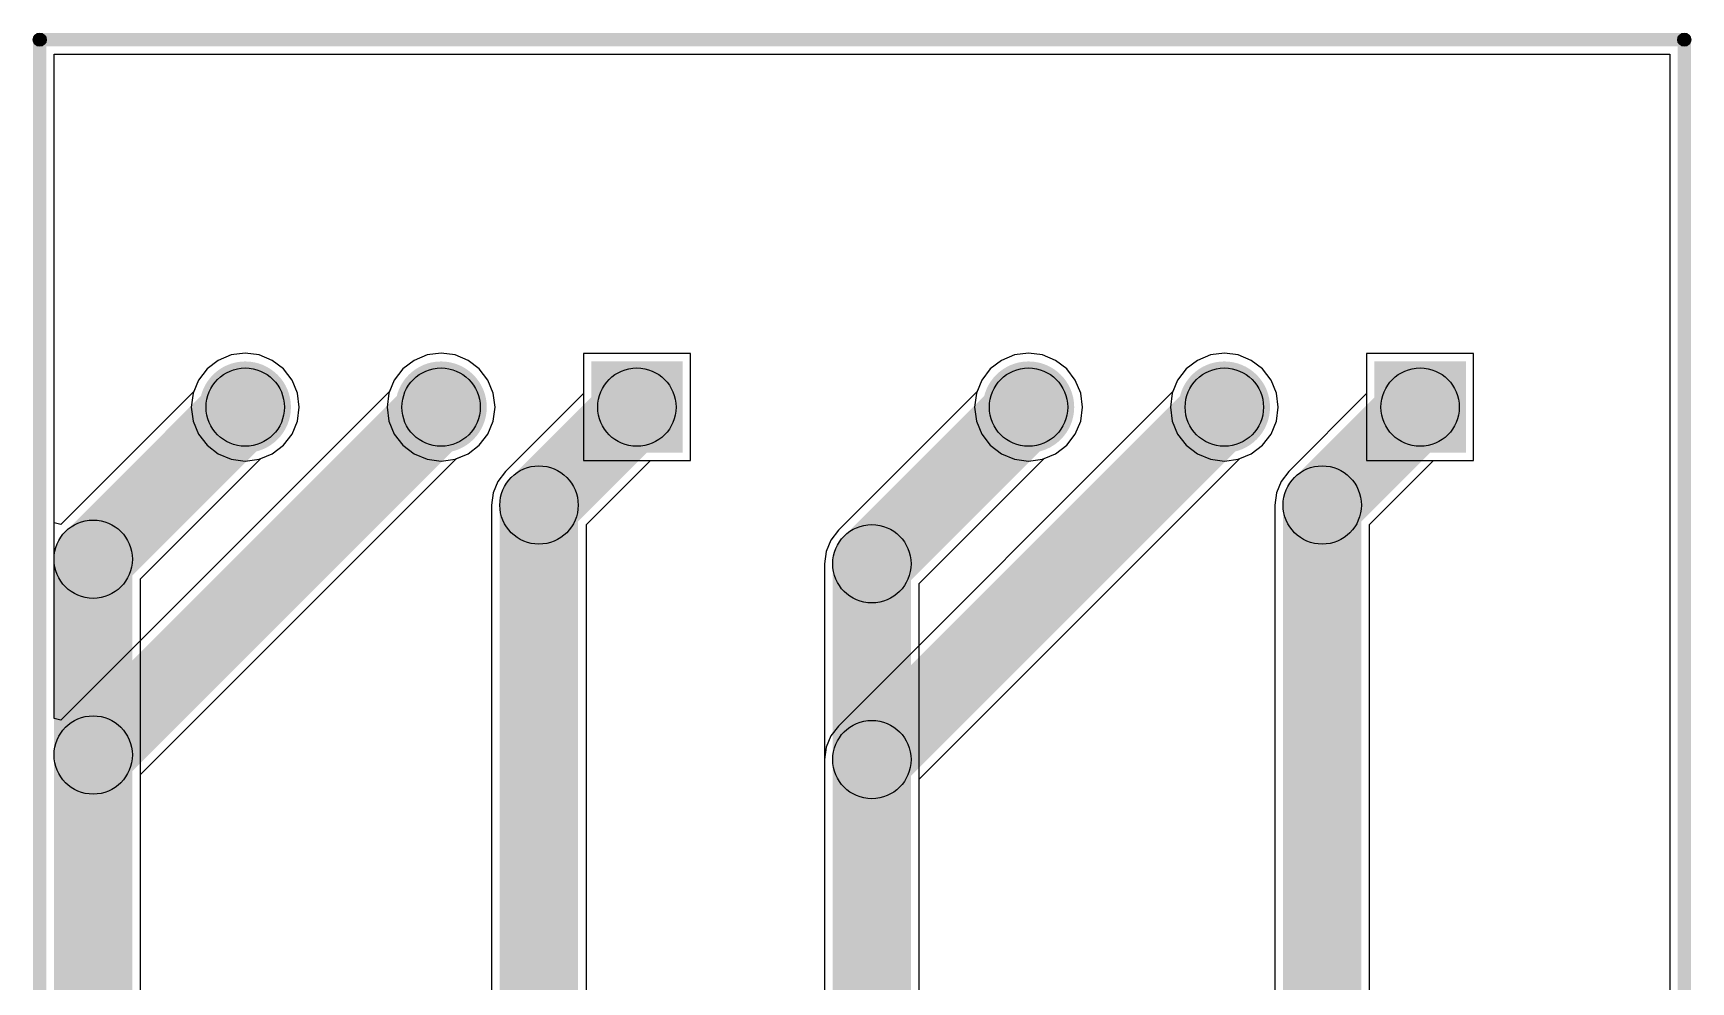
# Model space of a CAD drawing. Header units: millimetres. Extents: x -4.1 to 28.1, y -16.1 to 77.1.
# Drawn here: x -4.13 to 28.13, y 58.67 to 77.13 of the extents above; entities that cross this region are included whole.
import ezdxf

# ---------------------------------------------------------------- set-up
doc = ezdxf.new("R2010")
doc.units = ezdxf.units.MM
for name, color, linetype in [('BottomLayer', 5, 'Continuous'), ('KeepOutLayer', 6, 'Continuous'), ('PadHoleLayer', 156, 'Continuous'), ('TopLayer', 1, 'Continuous')]:
    doc.layers.add(name, color=color, linetype=linetype)

# ---------------------------------------------------------------- blocks, each defined once
blk = doc.blocks.new('T______________KF2EDGRT_3_81_2_3P__3')
at = {"layer": 'BottomLayer'}
h = blk.add_hatch(color=5, dxfattribs=at)
edge = h.paths.add_edge_path()
edge.add_arc((-3.81, 12.7), 0.889, 0, 360)
h = blk.add_hatch(color=5, dxfattribs=at)
edge = h.paths.add_edge_path()
edge.add_arc((0, 12.7), 0.889, 0, 360)
h = blk.add_hatch(color=5, dxfattribs=at)
edge = h.paths.add_edge_path()
edge.add_arc((3.81, 12.7), 0.889, 0, 360)
blk.add_hatch(color=5, dxfattribs=at).paths.add_polyline_path([(-4.699, 0.889), (-2.921, 0.889), (-2.921, -0.889), (-4.699, -0.889)])
h = blk.add_hatch(color=5, dxfattribs=at)
edge = h.paths.add_edge_path()
edge.add_arc((0, 0), 0.889, 0, 360)
h = blk.add_hatch(color=5, dxfattribs=at)
edge = h.paths.add_edge_path()
edge.add_arc((3.81, 0), 0.889, 0, 360)
at = {"layer": 'PadHoleLayer'}
h = blk.add_hatch(color=156, dxfattribs=at)
edge = h.paths.add_edge_path()
edge.add_arc((-3.81, 12.7), 0.635, 0, 360)
h = blk.add_hatch(color=156, dxfattribs=at)
edge = h.paths.add_edge_path()
edge.add_arc((0, 12.7), 0.635, 0, 360)
h = blk.add_hatch(color=156, dxfattribs=at)
edge = h.paths.add_edge_path()
edge.add_arc((3.81, 12.7), 0.635, 0, 360)
h = blk.add_hatch(color=156, dxfattribs=at)
edge = h.paths.add_edge_path()
edge.add_arc((-3.81, 0), 0.635, 0, 360)
h = blk.add_hatch(color=156, dxfattribs=at)
edge = h.paths.add_edge_path()
edge.add_arc((0, 0), 0.635, 0, 360)
h = blk.add_hatch(color=156, dxfattribs=at)
edge = h.paths.add_edge_path()
edge.add_arc((3.81, 0), 0.635, 0, 360)
at = {"layer": 'TopLayer'}
h = blk.add_hatch(color=1, dxfattribs=at)
edge = h.paths.add_edge_path()
edge.add_arc((-3.81, 12.7), 0.889, 0, 360)
h = blk.add_hatch(color=1, dxfattribs=at)
edge = h.paths.add_edge_path()
edge.add_arc((0, 12.7), 0.889, 0, 360)
h = blk.add_hatch(color=1, dxfattribs=at)
edge = h.paths.add_edge_path()
edge.add_arc((3.81, 12.7), 0.889, 0, 360)
blk.add_hatch(color=1, dxfattribs=at).paths.add_polyline_path([(-4.699, 0.889), (-2.921, 0.889), (-2.921, -0.889), (-4.699, -0.889)])
h = blk.add_hatch(color=1, dxfattribs=at)
edge = h.paths.add_edge_path()
edge.add_arc((0, 0), 0.889, 0, 360)
h = blk.add_hatch(color=1, dxfattribs=at)
edge = h.paths.add_edge_path()
edge.add_arc((3.81, 0), 0.889, 0, 360)
blk = doc.blocks.new('T______________KF2EDGRT_3_81_2_3P__4')
at = {"layer": 'BottomLayer'}
h = blk.add_hatch(color=5, dxfattribs=at)
edge = h.paths.add_edge_path()
edge.add_arc((-3.81, 12.7), 0.889, 0, 360)
h = blk.add_hatch(color=5, dxfattribs=at)
edge = h.paths.add_edge_path()
edge.add_arc((0, 12.7), 0.889, 0, 360)
h = blk.add_hatch(color=5, dxfattribs=at)
edge = h.paths.add_edge_path()
edge.add_arc((3.81, 12.7), 0.889, 0, 360)
blk.add_hatch(color=5, dxfattribs=at).paths.add_polyline_path([(-4.699, 0.889), (-2.921, 0.889), (-2.921, -0.889), (-4.699, -0.889)])
h = blk.add_hatch(color=5, dxfattribs=at)
edge = h.paths.add_edge_path()
edge.add_arc((0, 0), 0.889, 0, 360)
h = blk.add_hatch(color=5, dxfattribs=at)
edge = h.paths.add_edge_path()
edge.add_arc((3.81, 0), 0.889, 0, 360)
at = {"layer": 'PadHoleLayer'}
h = blk.add_hatch(color=156, dxfattribs=at)
edge = h.paths.add_edge_path()
edge.add_arc((-3.81, 12.7), 0.635, 0, 360)
h = blk.add_hatch(color=156, dxfattribs=at)
edge = h.paths.add_edge_path()
edge.add_arc((0, 12.7), 0.635, 0, 360)
h = blk.add_hatch(color=156, dxfattribs=at)
edge = h.paths.add_edge_path()
edge.add_arc((3.81, 12.7), 0.635, 0, 360)
h = blk.add_hatch(color=156, dxfattribs=at)
edge = h.paths.add_edge_path()
edge.add_arc((-3.81, 0), 0.635, 0, 360)
h = blk.add_hatch(color=156, dxfattribs=at)
edge = h.paths.add_edge_path()
edge.add_arc((0, 0), 0.635, 0, 360)
h = blk.add_hatch(color=156, dxfattribs=at)
edge = h.paths.add_edge_path()
edge.add_arc((3.81, 0), 0.635, 0, 360)
at = {"layer": 'TopLayer'}
h = blk.add_hatch(color=1, dxfattribs=at)
edge = h.paths.add_edge_path()
edge.add_arc((-3.81, 12.7), 0.889, 0, 360)
h = blk.add_hatch(color=1, dxfattribs=at)
edge = h.paths.add_edge_path()
edge.add_arc((0, 12.7), 0.889, 0, 360)
h = blk.add_hatch(color=1, dxfattribs=at)
edge = h.paths.add_edge_path()
edge.add_arc((3.81, 12.7), 0.889, 0, 360)
blk.add_hatch(color=1, dxfattribs=at).paths.add_polyline_path([(-4.699, 0.889), (-2.921, 0.889), (-2.921, -0.889), (-4.699, -0.889)])
h = blk.add_hatch(color=1, dxfattribs=at)
edge = h.paths.add_edge_path()
edge.add_arc((0, 0), 0.889, 0, 360)
h = blk.add_hatch(color=1, dxfattribs=at)
edge = h.paths.add_edge_path()
edge.add_arc((3.81, 0), 0.889, 0, 360)

msp = doc.modelspace()

# ---------------------------------------------------------------- hatches: boundary and pattern name
at = {"layer": 'BottomLayer'}
for points in [[(-2.42, 62.543), (-3.497, 63.62), (3.271, 70.389), (4.349, 69.311)], [(6.254, 67.406), (5.176, 68.484), (7.081, 70.389), (8.159, 69.311)], [(12.731, 62.453), (11.653, 63.531), (18.511, 70.389), (19.589, 69.311)], [(21.494, 67.406), (20.416, 68.484), (22.321, 70.389), (23.399, 69.311)], [(6.477, 50.085), (4.953, 50.085), (4.953, 67.945), (6.477, 67.945)], [(21.717, 50.085), (20.193, 50.085), (20.193, 67.945), (21.717, 67.945)], [(-2.197, 41.059), (-3.721, 41.059), (-3.721, 63.081), (-2.197, 63.081)], [(12.954, 40.894), (11.43, 40.894), (11.43, 62.992), (12.954, 62.992)]]:
    msp.add_hatch(color=5, dxfattribs=at).paths.add_polyline_path(points)
h = msp.add_hatch(color=5, dxfattribs=at)
edge = h.paths.add_edge_path()
edge.add_arc((3.81, 69.85), 0.762, 0, 360)
h = msp.add_hatch(color=5, dxfattribs=at)
edge = h.paths.add_edge_path()
edge.add_arc((7.62, 69.85), 0.762, 0, 360)
h = msp.add_hatch(color=5, dxfattribs=at)
edge = h.paths.add_edge_path()
edge.add_arc((19.05, 69.85), 0.762, 0, 360)
h = msp.add_hatch(color=5, dxfattribs=at)
edge = h.paths.add_edge_path()
edge.add_arc((22.86, 69.85), 0.762, 0, 360)
h = msp.add_hatch(color=5, dxfattribs=at)
edge = h.paths.add_edge_path()
edge.add_arc((5.715, 67.945), 0.762, 0, 360)
h = msp.add_hatch(color=5, dxfattribs=at)
edge = h.paths.add_edge_path()
edge.add_arc((5.715, 67.945), 0.762, 0, 360)
h = msp.add_hatch(color=5, dxfattribs=at)
edge = h.paths.add_edge_path()
edge.add_arc((20.955, 67.945), 0.762, 0, 360)
h = msp.add_hatch(color=5, dxfattribs=at)
edge = h.paths.add_edge_path()
edge.add_arc((20.955, 67.945), 0.762, 0, 360)
h = msp.add_hatch(color=5, dxfattribs=at)
edge = h.paths.add_edge_path()
edge.add_arc((-2.959, 63.081), 0.762, 0, 360)
h = msp.add_hatch(color=5, dxfattribs=at)
edge = h.paths.add_edge_path()
edge.add_arc((-2.959, 63.081), 0.762, 0, 360)
h = msp.add_hatch(color=5, dxfattribs=at)
edge = h.paths.add_edge_path()
edge.add_arc((12.192, 62.992), 0.762, 0, 360)
h = msp.add_hatch(color=5, dxfattribs=at)
edge = h.paths.add_edge_path()
edge.add_arc((12.192, 62.992), 0.762, 0, 360)
at = {"layer": 'KeepOutLayer'}
h = msp.add_hatch(color=6, dxfattribs=at)
edge = h.paths.add_edge_path()
edge.add_arc((-4, 77), 0.127, 0, 360)
h = msp.add_hatch(color=6, dxfattribs=at)
edge = h.paths.add_edge_path()
edge.add_arc((-4, 77), 0.127, 0, 360)
for points in [[(-4, 76.873), (-4, 77.127), (28, 77.127), (28, 76.873)], [(-3.873, -16), (-4.127, -16), (-4.127, 77), (-3.873, 77)], [(28.127, 44), (27.873, 44), (27.873, 77), (28.127, 77)]]:
    msp.add_hatch(color=6, dxfattribs=at).paths.add_polyline_path(points)
h = msp.add_hatch(color=6, dxfattribs=at)
edge = h.paths.add_edge_path()
edge.add_arc((28, 77), 0.127, 0, 360)
h = msp.add_hatch(color=6, dxfattribs=at)
edge = h.paths.add_edge_path()
edge.add_arc((28, 77), 0.127, 0, 360)
at = {"layer": 'TopLayer'}
for points in [[(-2.42, 66.353), (-3.497, 67.43), (-0.539, 70.389), (0.539, 69.311)], [(12.731, 66.263), (11.653, 67.341), (14.701, 70.389), (15.779, 69.311)], [(-2.197, 36.059), (-3.721, 36.059), (-3.721, 66.891), (-2.197, 66.891)], [(12.954, 36.148), (11.43, 36.148), (11.43, 66.802), (12.954, 66.802)]]:
    msp.add_hatch(color=1, dxfattribs=at).paths.add_polyline_path(points)
h = msp.add_hatch(color=1, dxfattribs=at)
edge = h.paths.add_edge_path()
edge.add_arc((0, 69.85), 0.762, 0, 360)
h = msp.add_hatch(color=1, dxfattribs=at)
edge = h.paths.add_edge_path()
edge.add_arc((15.24, 69.85), 0.762, 0, 360)
h = msp.add_hatch(color=1, dxfattribs=at)
edge = h.paths.add_edge_path()
edge.add_arc((-2.959, 66.891), 0.762, 0, 360)
h = msp.add_hatch(color=1, dxfattribs=at)
edge = h.paths.add_edge_path()
edge.add_arc((-2.959, 66.891), 0.762, 0, 360)
h = msp.add_hatch(color=1, dxfattribs=at)
edge = h.paths.add_edge_path()
edge.add_arc((12.192, 66.802), 0.762, 0, 360)
h = msp.add_hatch(color=1, dxfattribs=at)
edge = h.paths.add_edge_path()
edge.add_arc((12.192, 66.802), 0.762, 0, 360)

# ---------------------------------------------------------------- linework, layer by layer
at = {"layer": 'BottomLayer'}
for p, q in [((-3.715, 63.788), (-3.715, 76.715)), ((-3.715, 76.715), (27.715, 76.715)), ((27.715, 76.715), (27.715, 44)), ((-0.525, 70.76), (-0.743, 70.593)), ((-0.272, 70.865), (-0.525, 70.76)), ((0, 70.9), (-0.272, 70.865)), ((0.272, 70.865), (0, 70.9)), ((0.525, 70.76), (0.272, 70.865)), ((0.743, 70.593), (0.525, 70.76)), ((3.285, 70.76), (3.067, 70.593)), ((3.538, 70.865), (3.285, 70.76)), ((3.81, 70.9), (3.538, 70.865)), ((4.082, 70.865), (3.81, 70.9)), ((4.335, 70.76), (4.082, 70.865)), ((4.553, 70.593), (4.335, 70.76)), ((8.661, 70.891), (6.579, 70.891)), ((6.579, 70.891), (6.579, 70.113)), ((8.661, 68.809), (8.661, 70.891)), ((14.715, 70.76), (14.497, 70.593)), ((14.968, 70.865), (14.715, 70.76)), ((15.24, 70.9), (14.968, 70.865)), ((15.512, 70.865), (15.24, 70.9)), ((15.765, 70.76), (15.512, 70.865)), ((15.983, 70.593), (15.765, 70.76)), ((18.525, 70.76), (18.307, 70.593)), ((18.778, 70.865), (18.525, 70.76)), ((19.05, 70.9), (18.778, 70.865)), ((19.322, 70.865), (19.05, 70.9)), ((19.575, 70.76), (19.322, 70.865)), ((19.793, 70.593), (19.575, 70.76)), ((23.901, 70.891), (21.819, 70.891)), ((21.819, 70.891), (21.819, 70.113)), ((23.901, 68.809), (23.901, 70.891)), ((-0.91, 70.375), (-1.015, 70.122)), ((-0.743, 70.593), (-0.91, 70.375)), ((0.91, 70.375), (0.743, 70.593)), ((1.015, 70.122), (0.91, 70.375)), ((2.9, 70.375), (2.808, 70.152)), ((3.067, 70.593), (2.9, 70.375)), ((4.72, 70.375), (4.553, 70.593)), ((4.825, 70.122), (4.72, 70.375)), ((14.33, 70.375), (14.225, 70.122)), ((14.497, 70.593), (14.33, 70.375)), ((16.15, 70.375), (15.983, 70.593)), ((16.255, 70.122), (16.15, 70.375)), ((18.14, 70.375), (18.048, 70.152)), ((18.307, 70.593), (18.14, 70.375)), ((19.96, 70.375), (19.793, 70.593)), ((20.065, 70.122), (19.96, 70.375)), ((2.808, 70.152), (-3.588, 63.756)), ((-1.015, 70.122), (-1.05, 69.85)), ((1.05, 69.85), (1.015, 70.122)), ((4.86, 69.85), (4.825, 70.122)), ((6.579, 70.113), (5.063, 68.597)), ((18.048, 70.152), (11.54, 63.644)), ((14.225, 70.122), (14.19, 69.85)), ((16.29, 69.85), (16.255, 70.122)), ((20.1, 69.85), (20.065, 70.122)), ((21.819, 70.113), (20.303, 68.597)), ((-1.05, 69.85), (-1.015, 69.578)), ((1.015, 69.578), (1.05, 69.85)), ((4.825, 69.578), (4.86, 69.85)), ((14.19, 69.85), (14.225, 69.578)), ((16.255, 69.578), (16.29, 69.85)), ((20.065, 69.578), (20.1, 69.85)), ((-1.015, 69.578), (-0.91, 69.325)), ((0.91, 69.325), (1.015, 69.578)), ((4.72, 69.325), (4.825, 69.578)), ((14.225, 69.578), (14.33, 69.325)), ((16.15, 69.325), (16.255, 69.578)), ((19.96, 69.325), (20.065, 69.578)), ((-0.91, 69.325), (-0.743, 69.107)), ((-0.743, 69.107), (-0.525, 68.94)), ((0.525, 68.94), (0.743, 69.107)), ((0.743, 69.107), (0.91, 69.325)), ((4.335, 68.94), (4.553, 69.107)), ((4.553, 69.107), (4.72, 69.325)), ((14.33, 69.325), (14.497, 69.107)), ((14.497, 69.107), (14.715, 68.94)), ((15.765, 68.94), (15.983, 69.107)), ((15.983, 69.107), (16.15, 69.325)), ((19.575, 68.94), (19.793, 69.107)), ((19.793, 69.107), (19.96, 69.325)), ((-2.036, 62.699), (4.112, 68.848)), ((-0.525, 68.94), (-0.272, 68.835)), ((-0.272, 68.835), (0, 68.8)), ((0, 68.8), (0.272, 68.835)), ((0.272, 68.835), (0.525, 68.94)), ((4.112, 68.848), (4.335, 68.94)), ((6.637, 67.563), (7.883, 68.809)), ((7.883, 68.809), (8.661, 68.809)), ((13.114, 62.61), (19.352, 68.848)), ((14.715, 68.94), (14.968, 68.835)), ((14.968, 68.835), (15.24, 68.8)), ((15.24, 68.8), (15.512, 68.835)), ((15.512, 68.835), (15.765, 68.94)), ((19.352, 68.848), (19.575, 68.94)), ((21.877, 67.563), (23.123, 68.809)), ((23.123, 68.809), (23.901, 68.809)), ((4.916, 68.406), (4.824, 68.184)), ((5.063, 68.597), (4.916, 68.406)), ((20.156, 68.406), (20.064, 68.184)), ((20.303, 68.597), (20.156, 68.406)), ((4.824, 68.184), (4.793, 67.945)), ((20.064, 68.184), (20.033, 67.945)), ((4.793, 67.945), (4.793, 57.789)), ((20.033, 67.945), (20.033, 57.789)), ((6.637, 57.789), (6.637, 67.563)), ((21.877, 57.789), (21.877, 67.563)), ((-3.588, 63.756), (-3.715, 63.788)), ((11.54, 63.644), (11.393, 63.453)), ((11.301, 63.231), (11.27, 62.992)), ((11.393, 63.453), (11.301, 63.231)), ((11.27, 62.992), (11.27, 40.894)), ((-2.036, 41.441), (-2.036, 62.699)), ((13.114, 41.276), (13.114, 62.61))]:
    msp.add_line(p, q, dxfattribs=at)
for centre in [(3.81, 69.85), (7.62, 69.85), (19.05, 69.85), (22.86, 69.85), (5.715, 67.945), (5.715, 67.945), (20.955, 67.945), (20.955, 67.945), (-2.959, 63.081), (-2.959, 63.081), (12.192, 62.992), (12.192, 62.992)]:
    msp.add_circle(centre, 0.762, dxfattribs=at)
at = {"layer": 'KeepOutLayer'}
for centre in [(-4, 77), (-4, 77), (28, 77), (28, 77)]:
    msp.add_circle(centre, 0.127, dxfattribs=at)
at = {"layer": 'TopLayer'}
for p, q in [((-3.715, 67.598), (-3.715, 76.715)), ((-3.715, 76.715), (27.715, 76.715)), ((27.715, 76.715), (27.715, 44)), ((-0.525, 70.76), (-0.743, 70.593)), ((-0.272, 70.865), (-0.525, 70.76)), ((0, 70.9), (-0.272, 70.865)), ((0.272, 70.865), (0, 70.9)), ((0.525, 70.76), (0.272, 70.865)), ((0.743, 70.593), (0.525, 70.76)), ((3.285, 70.76), (3.067, 70.593)), ((3.538, 70.865), (3.285, 70.76)), ((3.81, 70.9), (3.538, 70.865)), ((4.082, 70.865), (3.81, 70.9)), ((4.335, 70.76), (4.082, 70.865)), ((4.553, 70.593), (4.335, 70.76)), ((8.661, 70.891), (6.579, 70.891)), ((6.579, 70.891), (6.579, 68.809)), ((8.661, 68.809), (8.661, 70.891)), ((14.715, 70.76), (14.497, 70.593)), ((14.968, 70.865), (14.715, 70.76)), ((15.24, 70.9), (14.968, 70.865)), ((15.512, 70.865), (15.24, 70.9)), ((15.765, 70.76), (15.512, 70.865)), ((15.983, 70.593), (15.765, 70.76)), ((18.525, 70.76), (18.307, 70.593)), ((18.778, 70.865), (18.525, 70.76)), ((19.05, 70.9), (18.778, 70.865)), ((19.322, 70.865), (19.05, 70.9)), ((19.575, 70.76), (19.322, 70.865)), ((19.793, 70.593), (19.575, 70.76)), ((23.901, 70.891), (21.819, 70.891)), ((21.819, 70.891), (21.819, 68.809)), ((23.901, 68.809), (23.901, 70.891)), ((-0.91, 70.375), (-1.002, 70.152)), ((-0.743, 70.593), (-0.91, 70.375)), ((0.91, 70.375), (0.743, 70.593)), ((1.015, 70.122), (0.91, 70.375)), ((2.9, 70.375), (2.795, 70.122)), ((3.067, 70.593), (2.9, 70.375)), ((4.72, 70.375), (4.553, 70.593)), ((4.825, 70.122), (4.72, 70.375)), ((14.33, 70.375), (14.238, 70.152)), ((14.497, 70.593), (14.33, 70.375)), ((16.15, 70.375), (15.983, 70.593)), ((16.255, 70.122), (16.15, 70.375)), ((18.14, 70.375), (18.035, 70.122)), ((18.307, 70.593), (18.14, 70.375)), ((19.96, 70.375), (19.793, 70.593)), ((20.065, 70.122), (19.96, 70.375)), ((-1.002, 70.152), (-3.588, 67.566)), ((1.05, 69.85), (1.015, 70.122)), ((2.795, 70.122), (2.76, 69.85)), ((4.86, 69.85), (4.825, 70.122)), ((14.238, 70.152), (11.54, 67.454)), ((16.29, 69.85), (16.255, 70.122)), ((18.035, 70.122), (18, 69.85)), ((20.1, 69.85), (20.065, 70.122)), ((1.015, 69.578), (1.05, 69.85)), ((2.76, 69.85), (2.795, 69.578)), ((4.825, 69.578), (4.86, 69.85)), ((16.255, 69.578), (16.29, 69.85)), ((18, 69.85), (18.035, 69.578)), ((20.065, 69.578), (20.1, 69.85)), ((0.91, 69.325), (1.015, 69.578)), ((2.795, 69.578), (2.9, 69.325)), ((4.72, 69.325), (4.825, 69.578)), ((16.15, 69.325), (16.255, 69.578)), ((18.035, 69.578), (18.14, 69.325)), ((19.96, 69.325), (20.065, 69.578)), ((0.525, 68.94), (0.743, 69.107)), ((0.743, 69.107), (0.91, 69.325)), ((2.9, 69.325), (3.067, 69.107)), ((3.067, 69.107), (3.285, 68.94)), ((4.335, 68.94), (4.553, 69.107)), ((4.553, 69.107), (4.72, 69.325)), ((15.765, 68.94), (15.983, 69.107)), ((15.983, 69.107), (16.15, 69.325)), ((18.14, 69.325), (18.307, 69.107)), ((18.307, 69.107), (18.525, 68.94)), ((19.575, 68.94), (19.793, 69.107)), ((19.793, 69.107), (19.96, 69.325)), ((-2.036, 66.509), (0.302, 68.848)), ((0.302, 68.848), (0.525, 68.94)), ((3.285, 68.94), (3.538, 68.835)), ((3.538, 68.835), (3.81, 68.8)), ((3.81, 68.8), (4.082, 68.835)), ((4.082, 68.835), (4.335, 68.94)), ((6.579, 68.809), (8.661, 68.809)), ((13.114, 66.42), (15.542, 68.848)), ((15.542, 68.848), (15.765, 68.94)), ((18.525, 68.94), (18.778, 68.835)), ((18.778, 68.835), (19.05, 68.8)), ((19.05, 68.8), (19.322, 68.835)), ((19.322, 68.835), (19.575, 68.94)), ((21.819, 68.809), (23.901, 68.809)), ((-3.588, 67.566), (-3.715, 67.598)), ((11.54, 67.454), (11.393, 67.263)), ((11.393, 67.263), (11.301, 67.041)), ((11.301, 67.041), (11.27, 66.802)), ((11.27, 66.802), (11.27, 36.148)), ((-2.036, 36.441), (-2.036, 66.509)), ((13.114, 36.53), (13.114, 66.42))]:
    msp.add_line(p, q, dxfattribs=at)
for centre in [(0, 69.85), (15.24, 69.85), (-2.959, 66.891), (-2.959, 66.891), (12.192, 66.802), (12.192, 66.802)]:
    msp.add_circle(centre, 0.762, dxfattribs=at)

# ---------------------------------------------------------------- block references
at = {"rotation": 180}
for name, p in [('T______________KF2EDGRT_3_81_2_3P__3', (3.81, 69.85)), ('T______________KF2EDGRT_3_81_2_3P__4', (19.05, 69.85))]:
    msp.add_blockref(name, p, dxfattribs=at)

doc.saveas('drawing.dxf')
